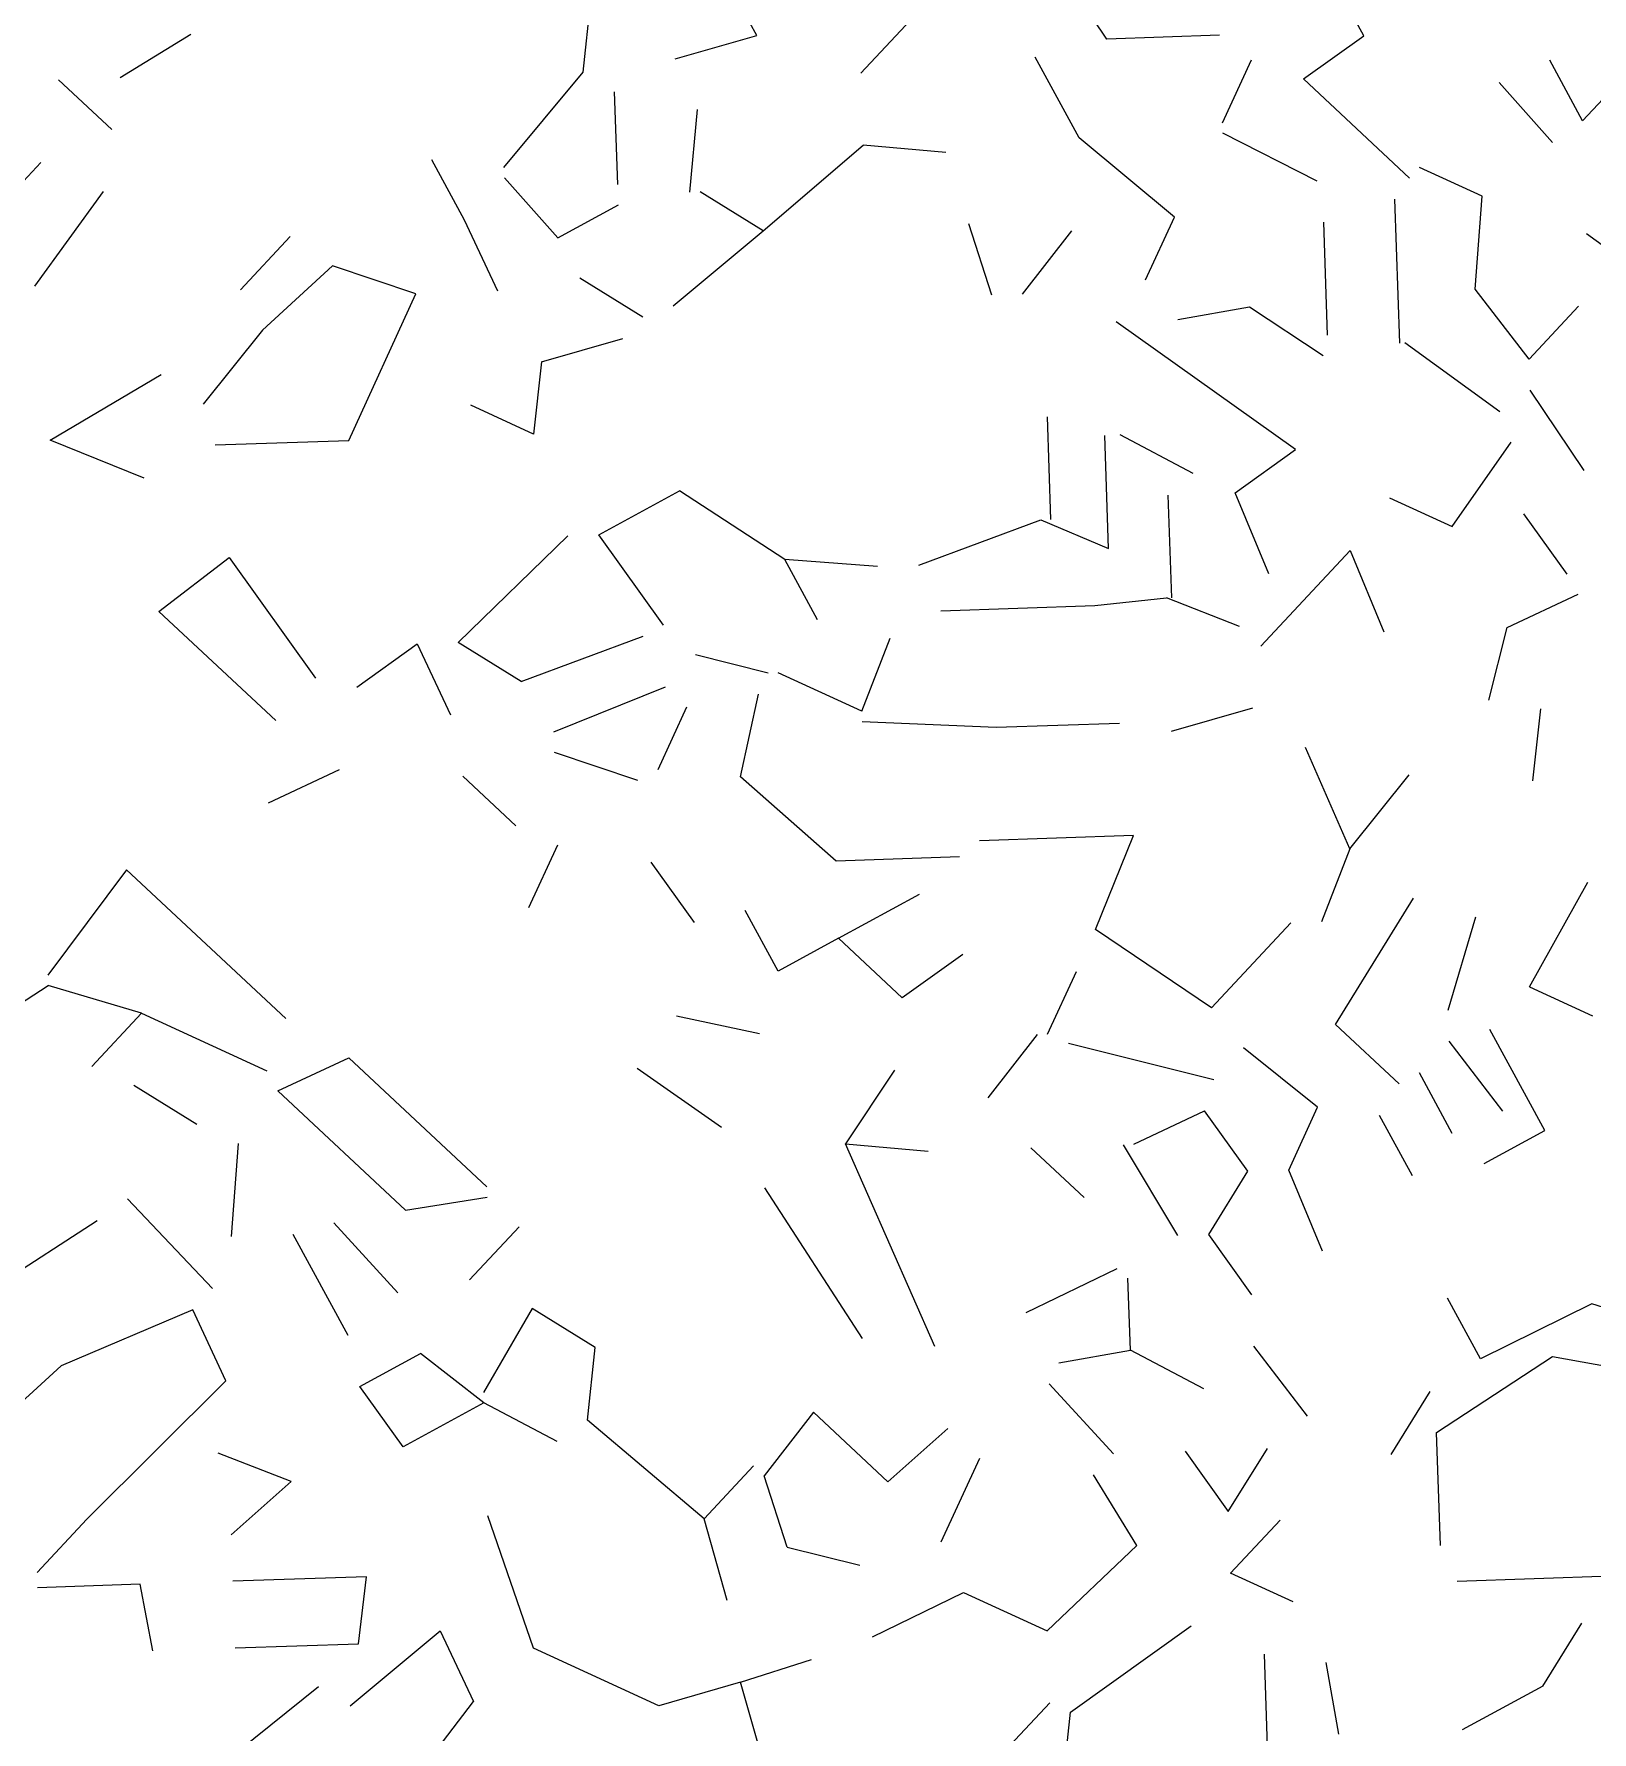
# Model space of a CAD drawing. Header units: metres. Extents: x 10 to 239, y 2 to 253.
# Drawn here: x 102.509 to 103.327, y 182.737 to 183.628 of the extents above; entities that cross this region are included whole.
import ezdxf

# ---------------------------------------------------------------- set-up
doc = ezdxf.new("R2010")
doc.units = ezdxf.units.M
doc.header["$MEASUREMENT"] = 0
doc.layers.add('bloques ARBOLES', color=7, linetype='Continuous', true_color=0xb8d897)

# ---------------------------------------------------------------- blocks, each defined once
blk = doc.blocks.new('arb-alz-77')
at = {"layer": 'bloques ARBOLES', "linetype": 'Continuous'}
for p, q in [((1.3275, 5.7241), (1.2744, 5.8218)), ((1.7513, 5.7197), (1.6987, 5.7989)), ((1.7513, 5.7197), (1.6987, 5.7989)), ((1.7513, 5.7197), (1.6987, 5.7989)), ((2.0624, 5.7239), (2.0226, 5.7973)), ((1.1172, 5.6796), (1.1268, 5.767)), ((1.4536, 5.6785), (1.5138, 5.7428)), ((1.4536, 5.6785), (1.5138, 5.7428)), ((0.557, 5.6731), (0.6423, 5.7258)), ((1.2288, 5.6958), (1.3275, 5.7241)), ((1.2288, 5.6958), (1.3275, 5.7241)), ((1.2288, 5.6958), (1.3275, 5.7241)), ((1.2288, 5.6958), (1.3275, 5.7241)), ((1.2288, 5.6958), (1.3275, 5.7241)), ((1.2288, 5.6958), (1.3275, 5.7241)), ((1.888, 5.7244), (1.7513, 5.7197)), ((1.888, 5.7244), (1.7513, 5.7197)), ((1.888, 5.7244), (1.7513, 5.7197)), ((1.888, 5.7244), (1.7513, 5.7197)), ((1.9895, 5.6716), (2.0624, 5.7239)), ((1.9895, 5.6716), (2.0624, 5.7239)), ((1.7179, 5.6001), (1.6648, 5.698)), ((2.3275, 5.6208), (2.4117, 5.7109)), ((2.3275, 5.6208), (2.4117, 5.7109)), ((2.3275, 5.6208), (2.4117, 5.7109)), ((2.3275, 5.6208), (2.4117, 5.7109)), ((2.3275, 5.6208), (2.4117, 5.7109)), ((1.0215, 5.5642), (1.1172, 5.6796)), ((1.0215, 5.5642), (1.1172, 5.6796)), ((1.0215, 5.5642), (1.1172, 5.6796)), ((1.0215, 5.5642), (1.1172, 5.6796)), ((1.8916, 5.6185), (1.9264, 5.6945)), ((2.3275, 5.6208), (2.2876, 5.6942)), ((0.5467, 5.6105), (0.4823, 5.6706)), ((0.5467, 5.6105), (0.4823, 5.6706)), ((0.5467, 5.6105), (0.4823, 5.6706)), ((1.1593, 5.5439), (1.1555, 5.6559)), ((1.1593, 5.5439), (1.1555, 5.6559)), ((2.118, 5.5515), (1.9895, 5.6716)), ((2.118, 5.5515), (1.9895, 5.6716)), ((2.118, 5.5515), (1.9895, 5.6716)), ((2.118, 5.5515), (1.9895, 5.6716)), ((2.2909, 5.5947), (2.2263, 5.6671)), ((2.2909, 5.5947), (2.2263, 5.6671)), ((1.2467, 5.5345), (1.2557, 5.6344)), ((1.2467, 5.5345), (1.2557, 5.6344)), ((1.2467, 5.5345), (1.2557, 5.6344)), ((1.2467, 5.5345), (1.2557, 5.6344)), ((1.2467, 5.5345), (1.2557, 5.6344)), ((1.2467, 5.5345), (1.2557, 5.6344)), ((1.8332, 5.5044), (1.7179, 5.6001)), ((1.8332, 5.5044), (1.7179, 5.6001)), ((2.0061, 5.5477), (1.892, 5.6061)), ((2.0061, 5.5477), (1.892, 5.6061)), ((2.0061, 5.5477), (1.892, 5.6061)), ((2.0061, 5.5477), (1.892, 5.6061)), ((0.9739, 5.5004), (0.9341, 5.5737)), ((1.3355, 5.4876), (1.4565, 5.5914)), ((1.3355, 5.4876), (1.4565, 5.5914)), ((1.3355, 5.4876), (1.4565, 5.5914)), ((1.5565, 5.5824), (1.4565, 5.5914)), ((1.5565, 5.5824), (1.4565, 5.5914)), ((1.5565, 5.5824), (1.4565, 5.5914)), ((1.5565, 5.5824), (1.4565, 5.5914)), ((1.5565, 5.5824), (1.4565, 5.5914)), ((0.4007, 5.5059), (0.4608, 5.5702)), ((1.0867, 5.4792), (1.022, 5.5518)), ((1.0867, 5.4792), (1.022, 5.5518)), ((1.0867, 5.4792), (1.022, 5.5518)), ((1.0867, 5.4792), (1.022, 5.5518)), ((1.0867, 5.4792), (1.022, 5.5518)), ((2.206, 5.5295), (2.1301, 5.5642)), ((0.4535, 5.4205), (0.5367, 5.5354)), ((0.4535, 5.4205), (0.5367, 5.5354)), ((1.3355, 5.4876), (1.2591, 5.5348)), ((1.0867, 5.4792), (1.1601, 5.5191)), ((2.1061, 5.3517), (2.1003, 5.5258)), ((2.1061, 5.3517), (2.1003, 5.5258)), ((2.1974, 5.4171), (2.206, 5.5295)), ((2.1974, 5.4171), (2.206, 5.5295)), ((2.1974, 5.4171), (2.206, 5.5295)), ((2.1974, 5.4171), (2.206, 5.5295)), ((1.0141, 5.4145), (0.9739, 5.5004)), ((1.0141, 5.4145), (0.9739, 5.5004)), ((1.6122, 5.4098), (1.5843, 5.496)), ((1.6122, 5.4098), (1.5843, 5.496)), ((1.7983, 5.4285), (1.8332, 5.5044)), ((1.7983, 5.4285), (1.8332, 5.5044)), ((1.7983, 5.4285), (1.8332, 5.5044)), ((2.0187, 5.3612), (2.0141, 5.4981)), ((2.0187, 5.3612), (2.0141, 5.4981)), ((2.0187, 5.3612), (2.0141, 5.4981)), ((0.7026, 5.4164), (0.7627, 5.4807)), ((1.2265, 5.3968), (1.3355, 5.4876)), ((1.2265, 5.3968), (1.3355, 5.4876)), ((1.2265, 5.3968), (1.3355, 5.4876)), ((1.2265, 5.3968), (1.3355, 5.4876)), ((1.2265, 5.3968), (1.3355, 5.4876)), ((1.2265, 5.3968), (1.3355, 5.4876)), ((1.6495, 5.411), (1.7092, 5.4878)), ((1.6495, 5.411), (1.7092, 5.4878)), ((1.6495, 5.411), (1.7092, 5.4878)), ((1.6495, 5.411), (1.7092, 5.4878)), ((2.4471, 5.4006), (2.3321, 5.484)), ((0.8137, 5.4451), (0.7293, 5.3675)), ((0.8137, 5.4451), (0.7293, 5.3675)), ((0.8137, 5.4451), (0.7293, 5.3675)), ((0.8137, 5.4451), (0.7293, 5.3675)), ((0.8137, 5.4451), (0.7293, 5.3675)), ((0.8137, 5.4451), (0.7293, 5.3675)), ((0.8137, 5.4451), (0.7293, 5.3675)), ((0.8137, 5.4451), (0.7293, 5.3675)), ((0.8137, 5.4451), (0.7293, 5.3675)), ((0.9146, 5.4112), (0.8137, 5.4451)), ((0.9146, 5.4112), (0.8137, 5.4451)), ((1.1896, 5.383), (1.1133, 5.4303)), ((1.1896, 5.383), (1.1133, 5.4303)), ((1.1896, 5.383), (1.1133, 5.4303)), ((1.1896, 5.383), (1.1133, 5.4303)), ((0.8335, 5.234), (0.9146, 5.4112)), ((0.8335, 5.234), (0.9146, 5.4112)), ((0.8335, 5.234), (0.9146, 5.4112)), ((2.2626, 5.3321), (2.1974, 5.4171)), ((2.2626, 5.3321), (2.1974, 5.4171)), ((2.2626, 5.3321), (2.1974, 5.4171)), ((2.2626, 5.3321), (2.1974, 5.4171)), ((2.2626, 5.3321), (2.1974, 5.4171)), ((2.2626, 5.3321), (2.1974, 5.4171)), ((1.9241, 5.3954), (1.8374, 5.38)), ((1.9241, 5.3954), (1.8374, 5.38)), ((1.9241, 5.3954), (1.8374, 5.38)), ((1.9241, 5.3954), (1.8374, 5.38)), ((2.0133, 5.3362), (1.9241, 5.3954)), ((2.0133, 5.3362), (1.9241, 5.3954)), ((2.0133, 5.3362), (1.9241, 5.3954)), ((2.0133, 5.3362), (1.9241, 5.3954)), ((2.2626, 5.3321), (2.3226, 5.3965)), ((0.7293, 5.3675), (0.6575, 5.2779)), ((0.7293, 5.3675), (0.6575, 5.2779)), ((1.9797, 5.2229), (1.7628, 5.3775)), ((1.9797, 5.2229), (1.7628, 5.3775)), ((1.9797, 5.2229), (1.7628, 5.3775)), ((1.9797, 5.2229), (1.7628, 5.3775)), ((1.0669, 5.3291), (1.1656, 5.3574)), ((1.0669, 5.3291), (1.1656, 5.3574)), ((1.0669, 5.3291), (1.1656, 5.3574)), ((1.0669, 5.3291), (1.1656, 5.3574)), ((2.2273, 5.2687), (2.1123, 5.3519)), ((2.2273, 5.2687), (2.1123, 5.3519)), ((2.2273, 5.2687), (2.1123, 5.3519)), ((1.0669, 5.3291), (1.0574, 5.2416)), ((0.4722, 5.2343), (0.6064, 5.3136)), ((2.3293, 5.1974), (2.2638, 5.2948)), ((2.3293, 5.1974), (2.2638, 5.2948)), ((1.0574, 5.2416), (0.9814, 5.2764)), ((1.0574, 5.2416), (0.9814, 5.2764)), ((1.6837, 5.1382), (1.6795, 5.2625)), ((0.5858, 5.1882), (0.4722, 5.2343)), ((0.5858, 5.1882), (0.4722, 5.2343)), ((0.5858, 5.1882), (0.4722, 5.2343)), ((0.5858, 5.1882), (0.4722, 5.2343)), ((0.5858, 5.1882), (0.4722, 5.2343)), ((0.5858, 5.1882), (0.4722, 5.2343)), ((0.5858, 5.1882), (0.4722, 5.2343)), ((0.5858, 5.1882), (0.4722, 5.2343)), ((0.6717, 5.2286), (0.8335, 5.234)), ((0.6717, 5.2286), (0.8335, 5.234)), ((0.6717, 5.2286), (0.8335, 5.234)), ((1.7533, 5.1032), (1.7488, 5.24)), ((1.7533, 5.1032), (1.7488, 5.24)), ((1.7533, 5.1032), (1.7488, 5.24)), ((1.7533, 5.1032), (1.7488, 5.24)), ((1.8561, 5.1938), (1.7675, 5.2405)), ((1.9067, 5.1706), (1.9797, 5.2229)), ((1.9067, 5.1706), (1.9797, 5.2229)), ((1.9067, 5.1706), (1.9797, 5.2229)), ((2.1697, 5.1297), (2.241, 5.2318)), ((2.1697, 5.1297), (2.241, 5.2318)), ((2.1697, 5.1297), (2.241, 5.2318)), ((1.1362, 5.1197), (1.2341, 5.1728)), ((1.1362, 5.1197), (1.2341, 5.1728)), ((1.1362, 5.1197), (1.2341, 5.1728)), ((1.1362, 5.1197), (1.2341, 5.1728)), ((1.1362, 5.1197), (1.2341, 5.1728)), ((1.3614, 5.0899), (1.2341, 5.1728)), ((1.3614, 5.0899), (1.2341, 5.1728)), ((1.3614, 5.0899), (1.2341, 5.1728)), ((1.3614, 5.0899), (1.2341, 5.1728)), ((1.3614, 5.0899), (1.2341, 5.1728)), ((1.83, 5.0435), (1.8258, 5.1678)), ((1.9474, 5.0723), (1.9067, 5.1706)), ((1.9474, 5.0723), (1.9067, 5.1706)), ((2.0938, 5.1645), (2.1697, 5.1297)), ((2.0938, 5.1645), (2.1697, 5.1297)), ((2.3086, 5.0721), (2.2563, 5.145)), ((1.2146, 5.0102), (1.1362, 5.1197)), ((1.2146, 5.0102), (1.1362, 5.1197)), ((1.2146, 5.0102), (1.1362, 5.1197)), ((1.5236, 5.0829), (1.6713, 5.1377)), ((1.5236, 5.0829), (1.6713, 5.1377)), ((1.6713, 5.1377), (1.7533, 5.1032)), ((1.6713, 5.1377), (1.7533, 5.1032)), ((1.6713, 5.1377), (1.7533, 5.1032)), ((1.6713, 5.1377), (1.7533, 5.1032)), ((0.9662, 4.9894), (1.0988, 5.1185)), ((0.9662, 4.9894), (1.0988, 5.1185)), ((0.9662, 4.9894), (1.0988, 5.1185)), ((0.9662, 4.9894), (1.0988, 5.1185)), ((1.9378, 4.9849), (2.0461, 5.1006)), ((1.9378, 4.9849), (2.0461, 5.1006)), ((2.0461, 5.1006), (2.0868, 5.0023)), ((2.0461, 5.1006), (2.0868, 5.0023)), ((2.0461, 5.1006), (2.0868, 5.0023)), ((2.0461, 5.1006), (2.0868, 5.0023)), ((0.6037, 5.027), (0.6887, 5.092)), ((0.6037, 5.027), (0.6887, 5.092)), ((0.6887, 5.092), (0.7933, 4.9462)), ((0.6887, 5.092), (0.7933, 4.9462)), ((0.6887, 5.092), (0.7933, 4.9462)), ((0.6887, 5.092), (0.7933, 4.9462)), ((0.6887, 5.092), (0.7933, 4.9462)), ((0.6887, 5.092), (0.7933, 4.9462)), ((1.4738, 5.0813), (1.3614, 5.0899)), ((1.4013, 5.0166), (1.3614, 5.0899)), ((1.4013, 5.0166), (1.3614, 5.0899)), ((1.4013, 5.0166), (1.3614, 5.0899)), ((1.4013, 5.0166), (1.3614, 5.0899)), ((1.4738, 5.0813), (1.3614, 5.0899)), ((1.4013, 5.0166), (1.3614, 5.0899)), ((1.737, 5.034), (1.8238, 5.0433)), ((1.9122, 5.0088), (1.8238, 5.0433)), ((1.9122, 5.0088), (1.8238, 5.0433)), ((2.2361, 5.0074), (2.322, 5.0477)), ((0.7452, 4.8948), (0.6037, 5.027)), ((0.7452, 4.8948), (0.6037, 5.027)), ((1.5503, 5.0278), (1.737, 5.034)), ((1.5503, 5.0278), (1.737, 5.034)), ((1.5503, 5.0278), (1.737, 5.034)), ((1.0425, 4.9421), (1.1902, 4.9969)), ((1.0425, 4.9421), (1.1902, 4.9969)), ((1.0425, 4.9421), (1.1902, 4.9969)), ((1.0425, 4.9421), (1.1902, 4.9969)), ((1.0425, 4.9421), (1.1902, 4.9969)), ((1.0425, 4.9421), (1.1902, 4.9969)), ((1.0425, 4.9421), (1.1902, 4.9969)), ((1.0425, 4.9421), (1.1902, 4.9969)), ((2.2141, 4.9194), (2.2361, 5.0074)), ((2.2141, 4.9194), (2.2361, 5.0074)), ((0.8435, 4.9353), (0.9164, 4.9876)), ((0.8435, 4.9353), (0.9164, 4.9876)), ((0.8435, 4.9353), (0.9164, 4.9876)), ((0.9164, 4.9876), (0.9568, 4.9019)), ((0.9164, 4.9876), (0.9568, 4.9019)), ((0.9164, 4.9876), (0.9568, 4.9019)), ((1.0425, 4.9421), (0.9662, 4.9894)), ((1.0425, 4.9421), (0.9662, 4.9894)), ((1.0425, 4.9421), (0.9662, 4.9894)), ((1.0425, 4.9421), (0.9662, 4.9894)), ((1.0425, 4.9421), (0.9662, 4.9894)), ((1.4548, 4.9063), (1.4891, 4.9946)), ((1.4548, 4.9063), (1.4891, 4.9946)), ((1.4548, 4.9063), (1.4891, 4.9946)), ((1.3412, 4.9522), (1.2532, 4.9742)), ((1.3412, 4.9522), (1.2532, 4.9742)), ((1.082, 4.8812), (1.2171, 4.9356)), ((1.082, 4.8812), (1.2171, 4.9356)), ((1.082, 4.8812), (1.2171, 4.9356)), ((1.082, 4.8812), (1.2171, 4.9356)), ((1.4548, 4.9063), (1.3536, 4.9525)), ((1.308, 4.8265), (1.3295, 4.9269)), ((1.308, 4.8265), (1.3295, 4.9269)), ((1.308, 4.8265), (1.3295, 4.9269)), ((1.308, 4.8265), (1.3295, 4.9269)), ((1.308, 4.8265), (1.3295, 4.9269)), ((1.308, 4.8265), (1.3295, 4.9269)), ((1.2081, 4.8356), (1.2428, 4.9115)), ((1.4553, 4.8937), (1.6175, 4.8868)), ((1.4553, 4.8937), (1.6175, 4.8868)), ((1.9279, 4.9097), (1.8292, 4.8815)), ((1.9279, 4.9097), (1.8292, 4.8815)), ((1.9279, 4.9097), (1.8292, 4.8815)), ((1.9279, 4.9097), (1.8292, 4.8815)), ((1.9279, 4.9097), (1.8292, 4.8815)), ((1.9279, 4.9097), (1.8292, 4.8815)), ((1.9279, 4.9097), (1.8292, 4.8815)), ((2.2672, 4.8216), (2.2768, 4.9091)), ((2.2672, 4.8216), (2.2768, 4.9091)), ((2.2672, 4.8216), (2.2768, 4.9091)), ((2.2672, 4.8216), (2.2768, 4.9091)), ((2.2672, 4.8216), (2.2768, 4.9091)), ((2.2672, 4.8216), (2.2768, 4.9091)), ((1.6175, 4.8868), (1.7667, 4.8918)), ((1.6175, 4.8868), (1.7667, 4.8918)), ((1.6175, 4.8868), (1.7667, 4.8918)), ((1.1837, 4.8223), (1.0828, 4.8563)), ((1.1837, 4.8223), (1.0828, 4.8563)), ((1.1837, 4.8223), (1.0828, 4.8563)), ((2.0458, 4.7393), (1.9919, 4.862)), ((2.0458, 4.7393), (1.9919, 4.862)), ((2.0458, 4.7393), (1.9919, 4.862)), ((2.0458, 4.7393), (1.9919, 4.862)), ((0.8219, 4.835), (0.736, 4.7948)), ((0.8219, 4.835), (0.736, 4.7948)), ((0.8219, 4.835), (0.736, 4.7948)), ((1.036, 4.7674), (0.9717, 4.8276)), ((1.036, 4.7674), (0.9717, 4.8276)), ((1.036, 4.7674), (0.9717, 4.8276)), ((1.4236, 4.7246), (1.308, 4.8265)), ((1.4236, 4.7246), (1.308, 4.8265)), ((2.0458, 4.7393), (2.1176, 4.829)), ((1.7838, 4.7555), (1.5971, 4.7491)), ((1.7838, 4.7555), (1.5971, 4.7491)), ((1.7838, 4.7555), (1.5971, 4.7491)), ((1.7378, 4.6418), (1.7838, 4.7555)), ((1.7378, 4.6418), (1.7838, 4.7555)), ((1.7378, 4.6418), (1.7838, 4.7555)), ((1.7378, 4.6418), (1.7838, 4.7555)), ((1.7378, 4.6418), (1.7838, 4.7555)), ((1.7378, 4.6418), (1.7838, 4.7555)), ((1.7378, 4.6418), (1.7838, 4.7555)), ((1.7378, 4.6418), (1.7838, 4.7555)), ((1.7378, 4.6418), (1.7838, 4.7555)), ((1.7378, 4.6418), (1.7838, 4.7555)), ((1.0518, 4.6684), (1.0866, 4.7443)), ((1.0518, 4.6684), (1.0866, 4.7443)), ((1.0518, 4.6684), (1.0866, 4.7443)), ((1.5729, 4.7296), (1.4236, 4.7246)), ((1.5729, 4.7296), (1.4236, 4.7246)), ((1.5729, 4.7296), (1.4236, 4.7246)), ((2.0458, 4.7393), (2.0115, 4.6511)), ((2.0458, 4.7393), (2.0115, 4.6511)), ((2.0458, 4.7393), (2.0115, 4.6511)), ((2.0458, 4.7393), (2.0115, 4.6511)), ((2.0458, 4.7393), (2.0115, 4.6511)), ((2.0458, 4.7393), (2.0115, 4.6511)), ((0.5644, 4.7142), (0.4692, 4.5865)), ((0.7574, 4.5339), (0.5644, 4.7142)), ((0.7574, 4.5339), (0.5644, 4.7142)), ((0.7574, 4.5339), (0.5644, 4.7142)), ((1.1994, 4.7232), (1.2517, 4.6503)), ((1.1994, 4.7232), (1.2517, 4.6503)), ((2.2632, 4.5723), (2.3338, 4.6992)), ((2.2632, 4.5723), (2.3338, 4.6992)), ((2.2632, 4.5723), (2.3338, 4.6992)), ((1.4267, 4.6312), (1.5246, 4.6844)), ((1.4267, 4.6312), (1.5246, 4.6844)), ((2.0281, 4.527), (2.1227, 4.6797)), ((2.0281, 4.527), (2.1227, 4.6797)), ((2.0281, 4.527), (2.1227, 4.6797)), ((1.3534, 4.5915), (1.3135, 4.6648)), ((1.3534, 4.5915), (1.3135, 4.6648)), ((1.3534, 4.5915), (1.3135, 4.6648)), ((1.3534, 4.5915), (1.3135, 4.6648)), ((1.3534, 4.5915), (1.3135, 4.6648)), ((1.3534, 4.5915), (1.3135, 4.6648)), ((1.3534, 4.5915), (1.3135, 4.6648)), ((1.9742, 4.6498), (1.878, 4.5469)), ((1.9742, 4.6498), (1.878, 4.5469)), ((1.9742, 4.6498), (1.878, 4.5469)), ((2.1645, 4.5441), (2.1982, 4.6573)), ((2.1645, 4.5441), (2.1982, 4.6573)), ((2.1645, 4.5441), (2.1982, 4.6573)), ((2.1645, 4.5441), (2.1982, 4.6573)), ((2.1645, 4.5441), (2.1982, 4.6573)), ((1.4267, 4.6312), (1.3534, 4.5915)), ((1.4267, 4.6312), (1.3534, 4.5915)), ((1.5038, 4.5591), (1.4267, 4.6312)), ((1.5038, 4.5591), (1.4267, 4.6312)), ((1.5038, 4.5591), (1.4267, 4.6312)), ((1.878, 4.5469), (1.7378, 4.6418)), ((1.878, 4.5469), (1.7378, 4.6418)), ((1.5769, 4.6114), (1.5038, 4.5591)), ((1.6797, 4.5152), (1.7146, 4.5911)), ((0.3476, 4.4952), (0.4697, 4.574)), ((0.3476, 4.4952), (0.4697, 4.574)), ((0.3476, 4.4952), (0.4697, 4.574)), ((0.3476, 4.4952), (0.4697, 4.574)), ((0.3476, 4.4952), (0.4697, 4.574)), ((0.3476, 4.4952), (0.4697, 4.574)), ((0.3476, 4.4952), (0.4697, 4.574)), ((0.3476, 4.4952), (0.4697, 4.574)), ((0.3476, 4.4952), (0.4697, 4.574)), ((0.5828, 4.5404), (0.4697, 4.574)), ((0.5828, 4.5404), (0.4697, 4.574)), ((0.5828, 4.5404), (0.4697, 4.574)), ((0.5828, 4.5404), (0.4697, 4.574)), ((0.5828, 4.5404), (0.4697, 4.574)), ((0.5828, 4.5404), (0.4697, 4.574)), ((0.5828, 4.5404), (0.4697, 4.574)), ((0.5828, 4.5404), (0.4697, 4.574)), ((0.5828, 4.5404), (0.4697, 4.574)), ((2.2632, 4.5723), (2.3393, 4.5374)), ((2.2632, 4.5723), (2.3393, 4.5374)), ((2.2632, 4.5723), (2.3393, 4.5374)), ((2.2632, 4.5723), (2.3393, 4.5374)), ((0.5226, 4.4761), (0.5828, 4.5404)), ((0.5226, 4.4761), (0.5828, 4.5404)), ((0.5226, 4.4761), (0.5828, 4.5404)), ((0.5828, 4.5404), (0.7345, 4.4709)), ((1.2305, 4.5374), (1.3309, 4.5159)), ((1.2305, 4.5374), (1.3309, 4.5159)), ((2.1053, 4.4548), (2.0281, 4.527)), ((2.1053, 4.4548), (2.0281, 4.527)), ((2.1053, 4.4548), (2.0281, 4.527)), ((2.1053, 4.4548), (2.0281, 4.527)), ((1.6076, 4.4381), (1.6673, 4.5148)), ((1.6076, 4.4381), (1.6673, 4.5148)), ((1.6076, 4.4381), (1.6673, 4.5148)), ((1.6076, 4.4381), (1.6673, 4.5148)), ((1.6076, 4.4381), (1.6673, 4.5148)), ((1.8809, 4.4597), (1.7051, 4.5036)), ((1.8809, 4.4597), (1.7051, 4.5036)), ((1.8809, 4.4597), (1.7051, 4.5036)), ((1.8809, 4.4597), (1.7051, 4.5036)), ((1.8809, 4.4597), (1.7051, 4.5036)), ((1.8809, 4.4597), (1.7051, 4.5036)), ((1.8809, 4.4597), (1.7051, 4.5036)), ((1.8809, 4.4597), (1.7051, 4.5036)), ((1.8809, 4.4597), (1.7051, 4.5036)), ((2.2309, 4.4218), (2.1658, 4.5068)), ((2.2309, 4.4218), (2.1658, 4.5068)), ((2.2309, 4.4218), (2.1658, 4.5068)), ((2.2816, 4.3985), (2.2151, 4.5208)), ((2.2816, 4.3985), (2.2151, 4.5208)), ((2.2816, 4.3985), (2.2151, 4.5208)), ((2.2816, 4.3985), (2.2151, 4.5208)), ((0.7479, 4.4464), (0.8337, 4.4866)), ((0.8337, 4.4866), (1.0009, 4.3304)), ((0.8337, 4.4866), (1.0009, 4.3304)), ((0.8337, 4.4866), (1.0009, 4.3304)), ((2.0066, 4.4267), (1.917, 4.4984)), ((2.0066, 4.4267), (1.917, 4.4984)), ((1.2849, 4.4023), (1.1829, 4.4735)), ((1.2849, 4.4023), (1.1829, 4.4735)), ((1.2849, 4.4023), (1.1829, 4.4735)), ((1.2849, 4.4023), (1.1829, 4.4735)), ((1.2849, 4.4023), (1.1829, 4.4735)), ((1.2849, 4.4023), (1.1829, 4.4735)), ((1.2849, 4.4023), (1.1829, 4.4735)), ((1.4944, 4.4717), (1.4351, 4.3824)), ((1.4944, 4.4717), (1.4351, 4.3824)), ((2.1696, 4.3948), (2.1298, 4.4682)), ((2.1696, 4.3948), (2.1298, 4.4682)), ((2.1696, 4.3948), (2.1298, 4.4682)), ((2.1696, 4.3948), (2.1298, 4.4682)), ((2.1696, 4.3948), (2.1298, 4.4682)), ((0.6496, 4.4057), (0.5733, 4.453)), ((0.6496, 4.4057), (0.5733, 4.453)), ((0.6496, 4.4057), (0.5733, 4.453)), ((0.6496, 4.4057), (0.5733, 4.453)), ((0.6496, 4.4057), (0.5733, 4.453)), ((0.6496, 4.4057), (0.5733, 4.453)), ((0.6496, 4.4057), (0.5733, 4.453)), ((0.6496, 4.4057), (0.5733, 4.453)), ((0.9022, 4.3021), (0.7479, 4.4464)), ((0.9022, 4.3021), (0.7479, 4.4464)), ((0.9022, 4.3021), (0.7479, 4.4464)), ((0.9022, 4.3021), (0.7479, 4.4464)), ((0.9022, 4.3021), (0.7479, 4.4464)), ((1.7839, 4.3818), (1.8698, 4.4221)), ((1.7839, 4.3818), (1.8698, 4.4221)), ((1.7839, 4.3818), (1.8698, 4.4221)), ((1.7839, 4.3818), (1.8698, 4.4221)), ((1.7839, 4.3818), (1.8698, 4.4221)), ((1.7839, 4.3818), (1.8698, 4.4221)), ((1.7839, 4.3818), (1.8698, 4.4221)), ((1.922, 4.3491), (1.8698, 4.4221)), ((1.922, 4.3491), (1.8698, 4.4221)), ((1.922, 4.3491), (1.8698, 4.4221)), ((1.922, 4.3491), (1.8698, 4.4221)), ((1.922, 4.3491), (1.8698, 4.4221)), ((1.922, 4.3491), (1.8698, 4.4221)), ((1.922, 4.3491), (1.8698, 4.4221)), ((1.922, 4.3491), (1.8698, 4.4221)), ((1.922, 4.3491), (1.8698, 4.4221)), ((1.922, 4.3491), (1.8698, 4.4221)), ((1.922, 4.3491), (1.8698, 4.4221)), ((1.922, 4.3491), (1.8698, 4.4221)), ((1.922, 4.3491), (1.8698, 4.4221)), ((1.9718, 4.3506), (2.0066, 4.4267)), ((2.1215, 4.3434), (2.0817, 4.4166)), ((0.6916, 4.2701), (0.7002, 4.3826)), ((0.6916, 4.2701), (0.7002, 4.3826)), ((0.6916, 4.2701), (0.7002, 4.3826)), ((0.6916, 4.2701), (0.7002, 4.3826)), ((0.6916, 4.2701), (0.7002, 4.3826)), ((1.543, 4.1368), (1.4351, 4.3824)), ((1.543, 4.1368), (1.4351, 4.3824)), ((1.543, 4.1368), (1.4351, 4.3824)), ((1.543, 4.1368), (1.4351, 4.3824)), ((1.543, 4.1368), (1.4351, 4.3824)), ((1.543, 4.1368), (1.4351, 4.3824)), ((1.543, 4.1368), (1.4351, 4.3824)), ((1.4351, 4.3824), (1.5351, 4.3733)), ((1.543, 4.1368), (1.4351, 4.3824)), ((1.8374, 4.2714), (1.7714, 4.3813)), ((1.8374, 4.2714), (1.7714, 4.3813)), ((1.8374, 4.2714), (1.7714, 4.3813)), ((1.8374, 4.2714), (1.7714, 4.3813)), ((2.2082, 4.3586), (2.2816, 4.3985)), ((2.2082, 4.3586), (2.2816, 4.3985)), ((2.2082, 4.3586), (2.2816, 4.3985)), ((2.2082, 4.3586), (2.2816, 4.3985)), ((2.2082, 4.3586), (2.2816, 4.3985)), ((2.2082, 4.3586), (2.2816, 4.3985)), ((2.2082, 4.3586), (2.2816, 4.3985)), ((2.2082, 4.3586), (2.2816, 4.3985)), ((2.2082, 4.3586), (2.2816, 4.3985)), ((2.2082, 4.3586), (2.2816, 4.3985)), ((1.6595, 4.3775), (1.7238, 4.3175)), ((1.6595, 4.3775), (1.7238, 4.3175)), ((1.8748, 4.2727), (1.922, 4.3491)), ((1.8748, 4.2727), (1.922, 4.3491)), ((1.8748, 4.2727), (1.922, 4.3491)), ((1.8748, 4.2727), (1.922, 4.3491)), ((1.8748, 4.2727), (1.922, 4.3491)), ((1.8748, 4.2727), (1.922, 4.3491)), ((2.0124, 4.2524), (1.9718, 4.3506)), ((2.0124, 4.2524), (1.9718, 4.3506)), ((0.9022, 4.3021), (1.0013, 4.3179)), ((0.9022, 4.3021), (1.0013, 4.3179)), ((1.4555, 4.1465), (1.3372, 4.3292)), ((1.4555, 4.1465), (1.3372, 4.3292)), ((1.4555, 4.1465), (1.3372, 4.3292)), ((1.4555, 4.1465), (1.3372, 4.3292)), ((1.4555, 4.1465), (1.3372, 4.3292)), ((1.4555, 4.1465), (1.3372, 4.3292)), ((0.5655, 4.3157), (0.6688, 4.207)), ((0.5655, 4.3157), (0.6688, 4.207)), ((0.5655, 4.3157), (0.6688, 4.207)), ((0.5655, 4.3157), (0.6688, 4.207)), ((0.5655, 4.3157), (0.6688, 4.207)), ((0.3461, 4.1713), (0.5289, 4.2896)), ((0.3461, 4.1713), (0.5289, 4.2896)), ((0.3461, 4.1713), (0.5289, 4.2896)), ((0.8156, 4.2868), (0.8932, 4.2021)), ((0.8156, 4.2868), (0.8932, 4.2021)), ((0.9799, 4.2175), (1.04, 4.2818)), ((0.9799, 4.2175), (1.04, 4.2818)), ((0.8327, 4.1503), (0.7662, 4.2726)), ((0.8327, 4.1503), (0.7662, 4.2726)), ((0.8327, 4.1503), (0.7662, 4.2726)), ((1.9271, 4.1996), (1.8748, 4.2727)), ((1.9271, 4.1996), (1.8748, 4.2727)), ((1.9271, 4.1996), (1.8748, 4.2727)), ((1.9271, 4.1996), (1.8748, 4.2727)), ((1.9271, 4.1996), (1.8748, 4.2727)), ((1.6538, 4.178), (1.764, 4.2315)), ((1.6538, 4.178), (1.764, 4.2315)), ((1.6538, 4.178), (1.764, 4.2315)), ((1.6538, 4.178), (1.764, 4.2315)), ((1.6538, 4.178), (1.764, 4.2315)), ((1.7799, 4.1325), (1.7769, 4.2196)), ((1.7799, 4.1325), (1.7769, 4.2196)), ((1.7799, 4.1325), (1.7769, 4.2196)), ((2.2037, 4.1219), (2.1639, 4.1953)), ((2.2037, 4.1219), (2.1639, 4.1953)), ((2.2037, 4.1219), (2.1639, 4.1953)), ((0.6447, 4.1814), (0.4852, 4.1137)), ((0.6447, 4.1814), (0.4852, 4.1137)), ((0.6447, 4.1814), (0.4852, 4.1137)), ((0.6447, 4.1814), (0.4852, 4.1137)), ((0.6849, 4.0955), (0.6447, 4.1814)), ((0.6849, 4.0955), (0.6447, 4.1814)), ((1.0557, 4.1828), (0.9969, 4.0811)), ((1.0557, 4.1828), (0.9969, 4.0811)), ((1.0557, 4.1828), (0.9969, 4.0811)), ((1.1321, 4.1356), (1.0557, 4.1828)), ((1.1321, 4.1356), (1.0557, 4.1828)), ((1.1321, 4.1356), (1.0557, 4.1828)), ((1.1321, 4.1356), (1.0557, 4.1828)), ((1.1321, 4.1356), (1.0557, 4.1828)), ((1.1321, 4.1356), (1.0557, 4.1828)), ((2.3385, 4.1887), (2.2037, 4.1219)), ((2.3385, 4.1887), (2.2037, 4.1219)), ((2.5525, 4.1212), (2.3385, 4.1887)), ((1.1226, 4.0479), (1.1321, 4.1356)), ((1.1226, 4.0479), (1.1321, 4.1356)), ((1.1226, 4.0479), (1.1321, 4.1356)), ((1.6931, 4.1171), (1.7799, 4.1325)), ((1.6931, 4.1171), (1.7799, 4.1325)), ((1.8687, 4.0857), (1.7799, 4.1325)), ((1.8687, 4.0857), (1.7799, 4.1325)), ((1.8687, 4.0857), (1.7799, 4.1325)), ((1.8687, 4.0857), (1.7799, 4.1325)), ((1.8687, 4.0857), (1.7799, 4.1325)), ((1.8687, 4.0857), (1.7799, 4.1325)), ((1.8687, 4.0857), (1.7799, 4.1325)), ((1.8687, 4.0857), (1.7799, 4.1325)), ((1.9944, 4.0526), (1.9292, 4.1375)), ((1.9944, 4.0526), (1.9292, 4.1375)), ((1.9944, 4.0526), (1.9292, 4.1375)), ((1.9944, 4.0526), (1.9292, 4.1375)), ((1.9944, 4.0526), (1.9292, 4.1375)), ((1.9944, 4.0526), (1.9292, 4.1375)), ((1.9944, 4.0526), (1.9292, 4.1375)), ((0.4852, 4.1137), (0.4006, 4.0361)), ((0.8471, 4.0885), (0.9205, 4.1284)), ((0.8471, 4.0885), (0.9205, 4.1284)), ((0.9973, 4.0687), (0.9205, 4.1284)), ((0.9973, 4.0687), (0.9205, 4.1284)), ((2.1506, 4.0329), (2.2908, 4.1249)), ((2.1506, 4.0329), (2.2908, 4.1249)), ((2.1506, 4.0329), (2.2908, 4.1249)), ((2.1506, 4.0329), (2.2908, 4.1249)), ((2.1506, 4.0329), (2.2908, 4.1249)), ((2.1506, 4.0329), (2.2908, 4.1249)), ((2.1506, 4.0329), (2.2908, 4.1249)), ((2.2908, 4.1249), (2.3786, 4.1091)), ((2.2908, 4.1249), (2.3786, 4.1091)), ((0.5163, 3.9278), (0.6849, 4.0955)), ((0.5163, 3.9278), (0.6849, 4.0955)), ((0.5163, 3.9278), (0.6849, 4.0955)), ((0.5163, 3.9278), (0.6849, 4.0955)), ((1.7593, 4.0072), (1.6815, 4.0918)), ((1.7593, 4.0072), (1.6815, 4.0918)), ((1.7593, 4.0072), (1.6815, 4.0918)), ((1.7593, 4.0072), (1.6815, 4.0918)), ((1.7593, 4.0072), (1.6815, 4.0918)), ((0.8994, 4.0156), (0.8471, 4.0885)), ((0.8994, 4.0156), (0.8471, 4.0885)), ((0.8994, 4.0156), (0.8471, 4.0885)), ((0.8994, 4.0156), (0.8471, 4.0885)), ((0.8994, 4.0156), (0.8471, 4.0885)), ((0.8994, 4.0156), (0.8471, 4.0885)), ((0.8994, 4.0156), (0.8471, 4.0885)), ((2.0956, 4.0061), (2.1428, 4.0825)), ((2.0956, 4.0061), (2.1428, 4.0825)), ((2.0956, 4.0061), (2.1428, 4.0825)), ((2.0956, 4.0061), (2.1428, 4.0825)), ((2.0956, 4.0061), (2.1428, 4.0825)), ((2.0956, 4.0061), (2.1428, 4.0825)), ((2.0956, 4.0061), (2.1428, 4.0825)), ((0.9973, 4.0687), (0.8994, 4.0156)), ((0.9973, 4.0687), (0.8994, 4.0156)), ((0.9973, 4.0687), (0.8994, 4.0156)), ((0.9973, 4.0687), (0.8994, 4.0156)), ((1.086, 4.0218), (0.9973, 4.0687)), ((1.086, 4.0218), (0.9973, 4.0687)), ((1.086, 4.0218), (0.9973, 4.0687)), ((1.3962, 4.0573), (1.3366, 3.9805)), ((1.3962, 4.0573), (1.3366, 3.9805)), ((1.3962, 4.0573), (1.3366, 3.9805)), ((1.3962, 4.0573), (1.3366, 3.9805)), ((1.4864, 3.9732), (1.3962, 4.0573)), ((1.4864, 3.9732), (1.3962, 4.0573)), ((1.2637, 3.9283), (1.1226, 4.0479)), ((1.2637, 3.9283), (1.1226, 4.0479)), ((1.2637, 3.9283), (1.1226, 4.0479)), ((1.2637, 3.9283), (1.1226, 4.0479)), ((1.2637, 3.9283), (1.1226, 4.0479)), ((1.2637, 3.9283), (1.1226, 4.0479)), ((1.2637, 3.9283), (1.1226, 4.0479)), ((1.2637, 3.9283), (1.1226, 4.0479)), ((1.2637, 3.9283), (1.1226, 4.0479)), ((1.4864, 3.9732), (1.5589, 4.0379)), ((1.4864, 3.9732), (1.5589, 4.0379)), ((1.4864, 3.9732), (1.5589, 4.0379)), ((1.4864, 3.9732), (1.5589, 4.0379)), ((1.4864, 3.9732), (1.5589, 4.0379)), ((1.4864, 3.9732), (1.5589, 4.0379)), ((2.1553, 3.8961), (2.1506, 4.0329)), ((2.1553, 3.8961), (2.1506, 4.0329)), ((2.1553, 3.8961), (2.1506, 4.0329)), ((1.8462, 4.0102), (1.8985, 3.9373)), ((1.8462, 4.0102), (1.8985, 3.9373)), ((1.8462, 4.0102), (1.8985, 3.9373)), ((1.8462, 4.0102), (1.8985, 3.9373)), ((1.8462, 4.0102), (1.8985, 3.9373)), ((1.8462, 4.0102), (1.8985, 3.9373)), ((1.8462, 4.0102), (1.8985, 3.9373)), ((1.8462, 4.0102), (1.8985, 3.9373)), ((1.8985, 3.9373), (1.9458, 4.0135)), ((0.7638, 3.9736), (0.6755, 4.008)), ((1.2637, 3.9283), (1.3238, 3.9925)), ((1.551, 3.9006), (1.5975, 4.0018)), ((1.551, 3.9006), (1.5975, 4.0018)), ((1.551, 3.9006), (1.5975, 4.0018)), ((0.6913, 3.9089), (0.7638, 3.9736)), ((1.3643, 3.8942), (1.3366, 3.9805)), ((1.3643, 3.8942), (1.3366, 3.9805)), ((1.7879, 3.8961), (1.7351, 3.9816)), ((1.7879, 3.8961), (1.7351, 3.9816)), ((1.7879, 3.8961), (1.7351, 3.9816)), ((1.7879, 3.8961), (1.7351, 3.9816)), ((1.7879, 3.8961), (1.7351, 3.9816)), ((1.7879, 3.8961), (1.7351, 3.9816)), ((1.7879, 3.8961), (1.7351, 3.9816)), ((0.4562, 3.8635), (0.5163, 3.9278)), ((0.4562, 3.8635), (0.5163, 3.9278)), ((0.4562, 3.8635), (0.5163, 3.9278)), ((0.4562, 3.8635), (0.5163, 3.9278)), ((0.4562, 3.8635), (0.5163, 3.9278)), ((0.4562, 3.8635), (0.5163, 3.9278)), ((0.4562, 3.8635), (0.5163, 3.9278)), ((0.4562, 3.8635), (0.5163, 3.9278)), ((0.4562, 3.8635), (0.5163, 3.9278)), ((0.4562, 3.8635), (0.5163, 3.9278)), ((1.0572, 3.7718), (1.0019, 3.9318)), ((1.0572, 3.7718), (1.0019, 3.9318)), ((1.0572, 3.7718), (1.0019, 3.9318)), ((1.2918, 3.8295), (1.2637, 3.9283)), ((1.2918, 3.8295), (1.2637, 3.9283)), ((1.2918, 3.8295), (1.2637, 3.9283)), ((1.2918, 3.8295), (1.2637, 3.9283)), ((1.2918, 3.8295), (1.2637, 3.9283)), ((1.2918, 3.8295), (1.2637, 3.9283)), ((1.901, 3.8625), (1.9612, 3.9268)), ((1.901, 3.8625), (1.9612, 3.9268)), ((1.901, 3.8625), (1.9612, 3.9268)), ((1.901, 3.8625), (1.9612, 3.9268)), ((1.3643, 3.8942), (1.4523, 3.8723)), ((1.3643, 3.8942), (1.4523, 3.8723)), ((1.3643, 3.8942), (1.4523, 3.8723)), ((1.3643, 3.8942), (1.4523, 3.8723)), ((1.6792, 3.7928), (1.7879, 3.8961)), ((1.6792, 3.7928), (1.7879, 3.8961)), ((1.6792, 3.7928), (1.7879, 3.8961)), ((1.6792, 3.7928), (1.7879, 3.8961)), ((0.5812, 3.8491), (0.4568, 3.8448)), ((0.5964, 3.7686), (0.5812, 3.8491)), ((0.5964, 3.7686), (0.5812, 3.8491)), ((0.5964, 3.7686), (0.5812, 3.8491)), ((0.5964, 3.7686), (0.5812, 3.8491)), ((0.8549, 3.8583), (0.6932, 3.8528)), ((0.8549, 3.8583), (0.6932, 3.8528)), ((0.8549, 3.8583), (0.6932, 3.8528)), ((0.8549, 3.8583), (0.6932, 3.8528)), ((0.8549, 3.8583), (0.6932, 3.8528)), ((0.8549, 3.8583), (0.6932, 3.8528)), ((0.8549, 3.8583), (0.6932, 3.8528)), ((0.8549, 3.8583), (0.6932, 3.8528)), ((0.8452, 3.777), (0.8549, 3.8583)), ((1.9769, 3.8277), (1.901, 3.8625)), ((1.9769, 3.8277), (1.901, 3.8625)), ((1.9769, 3.8277), (1.901, 3.8625)), ((1.9769, 3.8277), (1.901, 3.8625)), ((2.1755, 3.853), (2.3622, 3.8594)), ((2.1755, 3.853), (2.3622, 3.8594)), ((1.4677, 3.7856), (1.578, 3.8391)), ((1.4677, 3.7856), (1.578, 3.8391)), ((1.578, 3.8391), (1.6792, 3.7928)), ((1.578, 3.8391), (1.6792, 3.7928)), ((1.578, 3.8391), (1.6792, 3.7928)), ((1.578, 3.8391), (1.6792, 3.7928)), ((1.578, 3.8391), (1.6792, 3.7928)), ((1.578, 3.8391), (1.6792, 3.7928)), ((1.578, 3.8391), (1.6792, 3.7928)), ((0.8354, 3.702), (0.9443, 3.7929)), ((0.8354, 3.702), (0.9443, 3.7929)), ((0.8354, 3.702), (0.9443, 3.7929)), ((0.8354, 3.702), (0.9443, 3.7929)), ((0.8354, 3.702), (0.9443, 3.7929)), ((0.8354, 3.702), (0.9443, 3.7929)), ((0.9443, 3.7929), (0.9846, 3.707)), ((0.9443, 3.7929), (0.9846, 3.707)), ((0.9443, 3.7929), (0.9846, 3.707)), ((1.7074, 3.6941), (1.8534, 3.7987)), ((2.2794, 3.7259), (2.3266, 3.8022)), ((2.2794, 3.7259), (2.3266, 3.8022)), ((2.2794, 3.7259), (2.3266, 3.8022)), ((0.6959, 3.772), (0.8452, 3.777)), ((0.6959, 3.772), (0.8452, 3.777)), ((0.6959, 3.772), (0.8452, 3.777)), ((0.6959, 3.772), (0.8452, 3.777)), ((1.2089, 3.7021), (1.0572, 3.7718)), ((1.2089, 3.7021), (1.0572, 3.7718)), ((1.2089, 3.7021), (1.0572, 3.7718)), ((1.9418, 3.7643), (1.9461, 3.6398)), ((1.9418, 3.7643), (1.9461, 3.6398)), ((1.3077, 3.7304), (1.394, 3.7582)), ((1.3077, 3.7304), (1.394, 3.7582)), ((1.3077, 3.7304), (1.394, 3.7582)), ((1.3077, 3.7304), (1.394, 3.7582)), ((1.3077, 3.7304), (1.394, 3.7582)), ((1.3077, 3.7304), (1.394, 3.7582)), ((1.3077, 3.7304), (1.394, 3.7582)), ((2.0322, 3.6677), (2.0168, 3.7543)), ((0.7001, 3.6476), (0.7971, 3.7255)), ((0.7001, 3.6476), (0.7971, 3.7255)), ((0.7001, 3.6476), (0.7971, 3.7255)), ((1.3077, 3.7304), (1.2089, 3.7021)), ((1.3077, 3.7304), (1.2089, 3.7021)), ((1.3077, 3.7304), (1.2089, 3.7021)), ((1.3077, 3.7304), (1.2089, 3.7021)), ((1.3077, 3.7304), (1.2089, 3.7021)), ((1.336, 3.6317), (1.3077, 3.7304)), ((1.336, 3.6317), (1.3077, 3.7304)), ((2.2794, 3.7259), (2.1815, 3.6727)), ((2.2794, 3.7259), (2.1815, 3.6727)), ((2.2794, 3.7259), (2.1815, 3.6727)), ((2.2794, 3.7259), (2.1815, 3.6727)), ((2.2794, 3.7259), (2.1815, 3.6727)), ((0.8772, 3.5664), (0.9846, 3.707)), ((1.6221, 3.6413), (1.6822, 3.7057)), ((1.6221, 3.6413), (1.6822, 3.7057)), ((1.6221, 3.6413), (1.6822, 3.7057)), ((1.6979, 3.6066), (1.7074, 3.6941))]:
    blk.add_line(p, q, dxfattribs=at)

msp = doc.modelspace()

# ---------------------------------------------------------------- block references
at = {"layer": 'bloques ARBOLES', "color": 2, "xscale": 0.433568186266492, "yscale": 0.433568186266492, "zscale": 0.433568186266492}
msp.add_blockref('arb-alz-77', (102.31266, 181.14546), dxfattribs=at)

doc.saveas('drawing.dxf')
